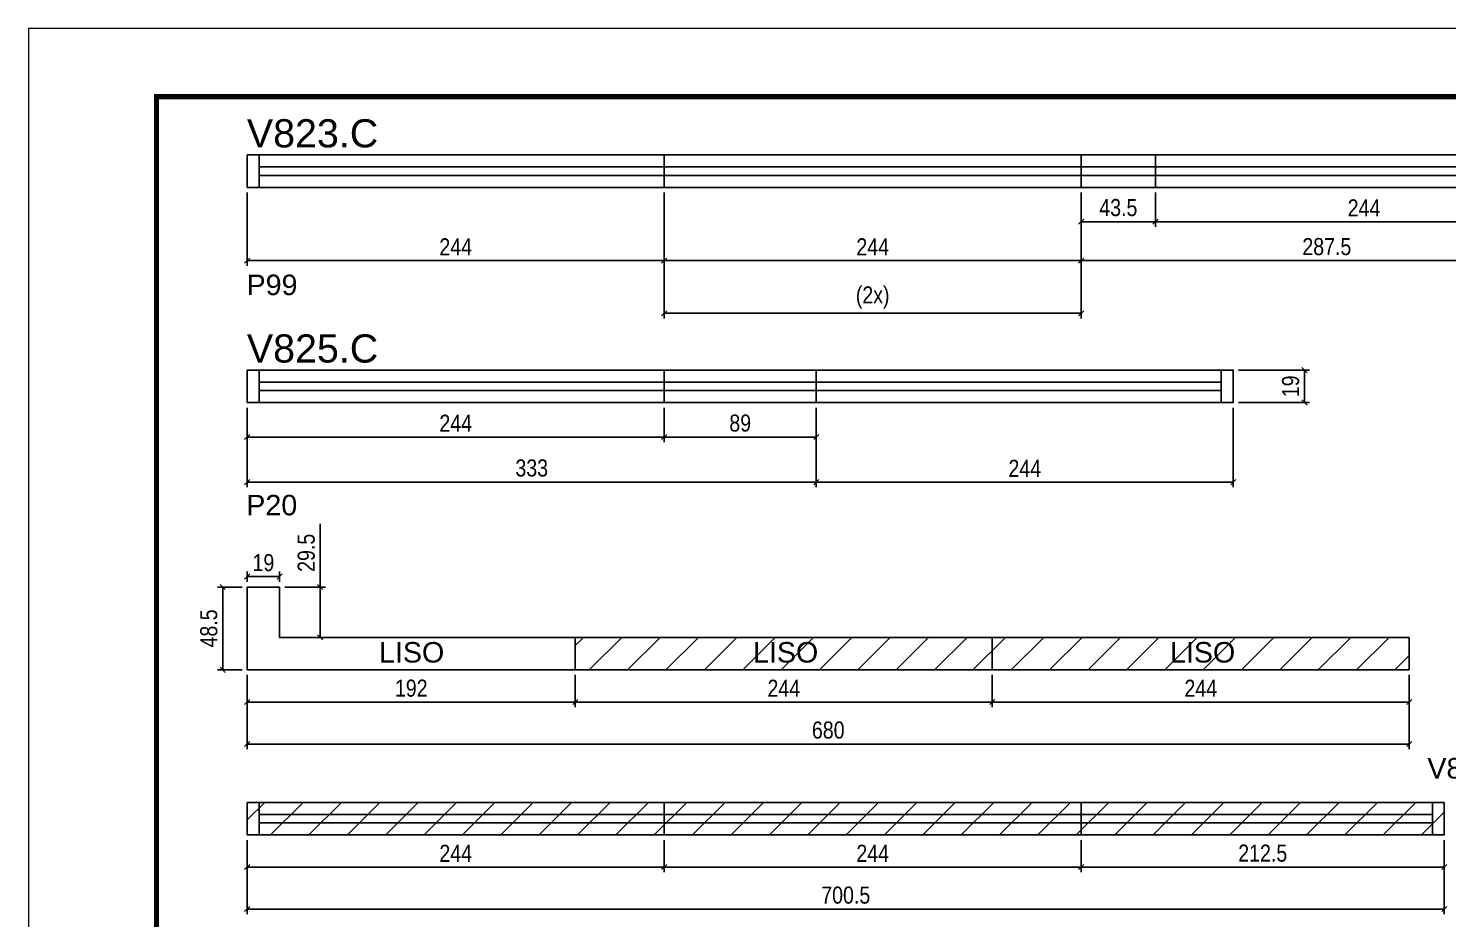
# Model space of a CAD drawing. Extents: x 1959 to 8212, y 239 to 4735.
# Drawn here: x 1959 to 2789, y 1917 to 2438 of the extents above; entities that cross this region are included whole.
import ezdxf

# ---------------------------------------------------------------- set-up
doc = ezdxf.new("R2010")
doc.units = 0
doc.linetypes.add('DASHED', pattern=[0.75, 0.5, -0.25])
for name, color, linetype in [('5', 5, 'Continuous'), ('COTA', 241, 'Continuous'), ('NOMENCLATURA', 7, 'Continuous'), ('Painéis', 200, 'Continuous'), ('SARR_2.2x7', 40, 'Continuous')]:
    doc.layers.add(name, color=color, linetype=linetype)
for name, color, linetype, lineweight in [('Folhas', 255, 'Continuous', 9), ('REAPROVEITAMENTO', 251, 'Continuous', 9), ('SARRAFO DE PRESSAO', 251, 'DASHED', 9)]:
    doc.layers.add(name, color=color, linetype=linetype, lineweight=lineweight)
doc.styles.add('COTA TECNICA', font='techl___.ttf', dxfattribs={"height": 10})
doc.styles.add('COTA TECNICA-50', font='techl___.ttf', dxfattribs={"height": 10})
doc.styles.get("Standard").update_dxf_attribs({"font": 'arial.ttf'})
doc.dimstyles.new('COTA PAINEL-50', dxfattribs={"dimtxt": 10, "dimasz": 3, "dimexe": 3, "dimexo": 3, "dimgap": 3, "dimtad": 1, "dimdec": 1, "dimzin": 12, "dimdsep": 46, "dimtxsty": 'COTA TECNICA-50', "dimblk1": 'OBLIQUE', "dimblk2": 'OBLIQUE', "dimsah": 1, "dimcen": 0.9, "dimclrd": 4, "dimclre": 4, "dimclrt": 240, "dimadec": 1, "dimazin": 3, "dimtfac": 1, "dimtdec": 1, "dimtmove": 0, "dimatfit": 3, "dimfxl": 1, "dimtolj": 1, "dimtzin": 12, "dimarcsym": 0})
doc.dimstyles.new('PAINEL', dxfattribs={"dimtxt": 10, "dimasz": 3, "dimexe": 3, "dimexo": 3, "dimgap": 3, "dimtad": 1, "dimdec": 1, "dimzin": 12, "dimdsep": 46, "dimtxsty": 'COTA TECNICA', "dimblk1": 'OBLIQUE', "dimblk2": 'OBLIQUE', "dimsah": 1, "dimcen": 0.9, "dimclrd": 4, "dimclre": 4, "dimclrt": 240, "dimadec": 1, "dimazin": 3, "dimtfac": 1, "dimtdec": 1, "dimtmove": 0, "dimatfit": 3, "dimfxl": 1, "dimtolj": 1, "dimtzin": 12, "dimarcsym": 0})

# ---------------------------------------------------------------- blocks, each defined once
blk = doc.blocks.new('9999999999')
at = {"layer": 'Folhas'}
blk.add_lwpolyline([(98138.98, 34190.21), (99623.98, 34190.21), (99623.98, 35240.21), (98138.98, 35240.21)], close=True, dxfattribs=at)
at = {"layer": 'Folhas', "color": 30, "const_width": 3}
blk.add_lwpolyline([(98213.98, 34230.21), (99583.98, 34230.21), (99583.98, 35200.21), (98213.98, 35200.21)], close=True, dxfattribs=at)
blk = doc.blocks.new('_Oblique')
at = {"color": 0, "linetype": 'ByBlock', "lineweight": -2}
blk.add_line((-0.5, -0.5), (0.5, 0.5), dxfattribs=at)
blk = doc.blocks.new('*D1058')
at = {"layer": 'COTA', "color": 4, "linetype": 'ByBlock', "lineweight": -2, "transparency": 16777216}
for p, q in [((2086.8, 2341.94), (2086.8, 2299.08)), ((2330.8, 2341.94), (2330.8, 2299.08)), ((2086.8, 2302.08), (2330.8, 2302.08))]:
    blk.add_line(p, q, dxfattribs=at)
at = {"layer": 'Defpoints', "color": 0, "linetype": 'ByBlock', "transparency": 16777216}
for p in [(2086.8, 2344.94), (2330.8, 2344.94), (2330.8, 2302.08)]:
    blk.add_point(p, dxfattribs=at)
at = {"layer": 'COTA', "color": 4, "linetype": 'ByBlock', "lineweight": -2, "transparency": 16777216, "xscale": 3, "yscale": 3, "zscale": 3, "rotation": 180}
blk.add_blockref('_Oblique', (2086.8, 2302.08), dxfattribs=at)
at = {"layer": 'COTA', "color": 4, "linetype": 'ByBlock', "lineweight": -2, "transparency": 16777216, "xscale": 3, "yscale": 3, "zscale": 3}
blk.add_blockref('_Oblique', (2330.8, 2302.08), dxfattribs=at)
at = {"layer": 'COTA', "color": 240, "linetype": 'ByBlock', "transparency": 16777216, "insert": (2208.8, 2310.15), "char_height": 10, "attachment_point": 5, "style": 'COTA TECNICA-50'}
blk.add_mtext('\\A1;244', dxfattribs=at)
blk = doc.blocks.new('*D1059')
at = {"layer": 'COTA', "color": 4, "linetype": 'ByBlock', "lineweight": -2, "transparency": 16777216}
for p, q in [((2330.8, 2341.94), (2330.8, 2299.08)), ((2574.8, 2341.94), (2574.8, 2299.08)), ((2330.8, 2302.08), (2574.8, 2302.08))]:
    blk.add_line(p, q, dxfattribs=at)
at = {"layer": 'Defpoints', "color": 0, "linetype": 'ByBlock', "transparency": 16777216}
for p in [(2330.8, 2344.94), (2574.8, 2344.94), (2574.8, 2302.08)]:
    blk.add_point(p, dxfattribs=at)
at = {"layer": 'COTA', "color": 4, "linetype": 'ByBlock', "lineweight": -2, "transparency": 16777216, "xscale": 3, "yscale": 3, "zscale": 3, "rotation": 180}
blk.add_blockref('_Oblique', (2330.8, 2302.08), dxfattribs=at)
at = {"layer": 'COTA', "color": 4, "linetype": 'ByBlock', "lineweight": -2, "transparency": 16777216, "xscale": 3, "yscale": 3, "zscale": 3}
blk.add_blockref('_Oblique', (2574.8, 2302.08), dxfattribs=at)
at = {"layer": 'COTA', "color": 240, "linetype": 'ByBlock', "transparency": 16777216, "insert": (2452.8, 2310.15), "char_height": 10, "attachment_point": 5, "style": 'COTA TECNICA-50'}
blk.add_mtext('\\A1;244', dxfattribs=at)
blk = doc.blocks.new('*D1061')
at = {"layer": 'COTA', "color": 4, "lineweight": -2, "transparency": 16777216}
for p, q in [((2574.8, 2341.94), (2574.8, 2299.08)), ((2862.3, 2341.94), (2862.3, 2299.08)), ((2574.8, 2302.08), (2862.3, 2302.08))]:
    blk.add_line(p, q, dxfattribs=at)
at = {"layer": 'Defpoints', "color": 0, "transparency": 16777216}
for p in [(2574.8, 2344.94), (2862.3, 2344.94), (2862.3, 2302.08)]:
    blk.add_point(p, dxfattribs=at)
at = {"layer": 'COTA', "color": 4, "lineweight": -2, "transparency": 16777216, "xscale": 3, "yscale": 3, "zscale": 3, "rotation": 180}
blk.add_blockref('_Oblique', (2574.8, 2302.08), dxfattribs=at)
at = {"layer": 'COTA', "color": 4, "lineweight": -2, "transparency": 16777216, "xscale": 3, "yscale": 3, "zscale": 3}
blk.add_blockref('_Oblique', (2862.3, 2302.08), dxfattribs=at)
at = {"layer": 'COTA', "color": 240, "transparency": 16777216, "insert": (2718.55, 2310.21), "char_height": 10, "attachment_point": 5, "style": 'COTA TECNICA'}
blk.add_mtext('\\A1;287.5', dxfattribs=at)
blk = doc.blocks.new('*D1063')
at = {"layer": 'COTA', "color": 4, "lineweight": -2, "transparency": 16777216}
for p, q in [((2574.8, 2341.94), (2574.8, 2321.86)), ((2618.3, 2341.94), (2618.3, 2321.86)), ((2574.8, 2324.86), (2618.3, 2324.86))]:
    blk.add_line(p, q, dxfattribs=at)
at = {"layer": 'Defpoints', "color": 0, "transparency": 16777216}
for p in [(2574.8, 2344.94), (2618.3, 2344.94), (2618.3, 2324.86)]:
    blk.add_point(p, dxfattribs=at)
at = {"layer": 'COTA', "color": 4, "lineweight": -2, "transparency": 16777216, "xscale": 3, "yscale": 3, "zscale": 3, "rotation": 180}
blk.add_blockref('_Oblique', (2574.8, 2324.86), dxfattribs=at)
at = {"layer": 'COTA', "color": 4, "lineweight": -2, "transparency": 16777216, "xscale": 3, "yscale": 3, "zscale": 3}
blk.add_blockref('_Oblique', (2618.3, 2324.86), dxfattribs=at)
at = {"layer": 'COTA', "color": 240, "transparency": 16777216, "insert": (2596.55, 2333.08), "char_height": 10, "attachment_point": 5, "style": 'COTA TECNICA'}
blk.add_mtext('\\A1;43.5', dxfattribs=at)
blk = doc.blocks.new('*D1064')
at = {"layer": 'COTA', "color": 4, "lineweight": -2, "transparency": 16777216}
for p, q in [((2618.3, 2341.94), (2618.3, 2321.86)), ((2862.3, 2341.94), (2862.3, 2321.86)), ((2618.3, 2324.86), (2862.3, 2324.86))]:
    blk.add_line(p, q, dxfattribs=at)
at = {"layer": 'Defpoints', "color": 0, "transparency": 16777216}
for p in [(2618.3, 2344.94), (2862.3, 2344.94), (2862.3, 2324.86)]:
    blk.add_point(p, dxfattribs=at)
at = {"layer": 'COTA', "color": 4, "lineweight": -2, "transparency": 16777216, "xscale": 3, "yscale": 3, "zscale": 3, "rotation": 180}
blk.add_blockref('_Oblique', (2618.3, 2324.86), dxfattribs=at)
at = {"layer": 'COTA', "color": 4, "lineweight": -2, "transparency": 16777216, "xscale": 3, "yscale": 3, "zscale": 3}
blk.add_blockref('_Oblique', (2862.3, 2324.86), dxfattribs=at)
at = {"layer": 'COTA', "color": 240, "transparency": 16777216, "insert": (2740.3, 2332.94), "char_height": 10, "attachment_point": 5, "style": 'COTA TECNICA'}
blk.add_mtext('\\A1;244', dxfattribs=at)
blk = doc.blocks.new('*D1065')
at = {"layer": 'COTA', "color": 4, "lineweight": -2, "transparency": 16777216}
for p, q in [((2330.8, 2341.94), (2330.8, 2268.26)), ((2574.8, 2341.94), (2574.8, 2268.26)), ((2330.8, 2271.26), (2574.8, 2271.26))]:
    blk.add_line(p, q, dxfattribs=at)
at = {"layer": 'Defpoints', "color": 0, "transparency": 16777216}
for p in [(2330.8, 2344.94), (2574.8, 2344.94), (2574.8, 2271.26)]:
    blk.add_point(p, dxfattribs=at)
at = {"layer": 'COTA', "color": 4, "lineweight": -2, "transparency": 16777216, "xscale": 3, "yscale": 3, "zscale": 3, "rotation": 180}
blk.add_blockref('_Oblique', (2330.8, 2271.26), dxfattribs=at)
at = {"layer": 'COTA', "color": 4, "lineweight": -2, "transparency": 16777216, "xscale": 3, "yscale": 3, "zscale": 3}
blk.add_blockref('_Oblique', (2574.8, 2271.26), dxfattribs=at)
at = {"layer": 'COTA', "color": 240, "transparency": 16777216, "insert": (2452.8, 2280.48), "char_height": 10, "attachment_point": 5, "style": 'COTA TECNICA'}
blk.add_mtext('\\A1;(2x)', dxfattribs=at)
blk = doc.blocks.new('*D1071')
at = {"layer": 'COTA', "color": 4, "lineweight": -2, "transparency": 16777216}
for p, q in [((2086.8, 2059.44), (2086.8, 2016.01)), ((2766.8, 2059.44), (2766.8, 2016.01)), ((2086.8, 2019.01), (2766.8, 2019.01))]:
    blk.add_line(p, q, dxfattribs=at)
at = {"layer": 'Defpoints', "color": 0, "transparency": 16777216}
for p in [(2086.8, 2062.44), (2766.8, 2062.44), (2766.8, 2019.01)]:
    blk.add_point(p, dxfattribs=at)
at = {"layer": 'COTA', "color": 4, "lineweight": -2, "transparency": 16777216, "xscale": 3, "yscale": 3, "zscale": 3, "rotation": 180}
blk.add_blockref('_Oblique', (2086.8, 2019.01), dxfattribs=at)
at = {"layer": 'COTA', "color": 4, "lineweight": -2, "transparency": 16777216, "xscale": 3, "yscale": 3, "zscale": 3}
blk.add_blockref('_Oblique', (2766.8, 2019.01), dxfattribs=at)
at = {"layer": 'COTA', "color": 240, "transparency": 16777216, "insert": (2426.8, 2027.14), "char_height": 10, "attachment_point": 5, "style": 'COTA TECNICA'}
blk.add_mtext('\\A1;680', dxfattribs=at)
blk = doc.blocks.new('*D1075')
at = {"layer": 'COTA', "color": 4, "lineweight": -2, "transparency": 16777216}
for p, q in [((2086.8, 2059.44), (2086.8, 2040.59)), ((2278.8, 2059.44), (2278.8, 2040.59)), ((2086.8, 2043.59), (2278.8, 2043.59))]:
    blk.add_line(p, q, dxfattribs=at)
at = {"layer": 'Defpoints', "color": 0, "transparency": 16777216}
for p in [(2086.8, 2062.44), (2278.8, 2062.44), (2278.8, 2043.59)]:
    blk.add_point(p, dxfattribs=at)
at = {"layer": 'COTA', "color": 4, "lineweight": -2, "transparency": 16777216, "xscale": 3, "yscale": 3, "zscale": 3, "rotation": 180}
blk.add_blockref('_Oblique', (2086.8, 2043.59), dxfattribs=at)
at = {"layer": 'COTA', "color": 4, "lineweight": -2, "transparency": 16777216, "xscale": 3, "yscale": 3, "zscale": 3}
blk.add_blockref('_Oblique', (2278.8, 2043.59), dxfattribs=at)
at = {"layer": 'COTA', "color": 240, "transparency": 16777216, "insert": (2182.8, 2051.68), "char_height": 10, "attachment_point": 5, "style": 'COTA TECNICA'}
blk.add_mtext('\\A1;192', dxfattribs=at)
blk = doc.blocks.new('*D1076')
at = {"layer": 'COTA', "color": 4, "lineweight": -2, "transparency": 16777216}
for p, q in [((2278.8, 2059.44), (2278.8, 2040.59)), ((2522.8, 2059.44), (2522.8, 2040.59)), ((2278.8, 2043.59), (2522.8, 2043.59))]:
    blk.add_line(p, q, dxfattribs=at)
at = {"layer": 'Defpoints', "color": 0, "transparency": 16777216}
for p in [(2278.8, 2062.44), (2522.8, 2062.44), (2522.8, 2043.59)]:
    blk.add_point(p, dxfattribs=at)
at = {"layer": 'COTA', "color": 4, "lineweight": -2, "transparency": 16777216, "xscale": 3, "yscale": 3, "zscale": 3, "rotation": 180}
blk.add_blockref('_Oblique', (2278.8, 2043.59), dxfattribs=at)
at = {"layer": 'COTA', "color": 4, "lineweight": -2, "transparency": 16777216, "xscale": 3, "yscale": 3, "zscale": 3}
blk.add_blockref('_Oblique', (2522.8, 2043.59), dxfattribs=at)
at = {"layer": 'COTA', "color": 240, "transparency": 16777216, "insert": (2400.8, 2051.67), "char_height": 10, "attachment_point": 5, "style": 'COTA TECNICA'}
blk.add_mtext('\\A1;244', dxfattribs=at)
blk = doc.blocks.new('*D1077')
at = {"layer": 'COTA', "color": 4, "lineweight": -2, "transparency": 16777216}
for p, q in [((2522.8, 2059.44), (2522.8, 2040.59)), ((2766.8, 2059.44), (2766.8, 2040.59)), ((2522.8, 2043.59), (2766.8, 2043.59))]:
    blk.add_line(p, q, dxfattribs=at)
at = {"layer": 'Defpoints', "color": 0, "transparency": 16777216}
for p in [(2522.8, 2062.44), (2766.8, 2062.44), (2766.8, 2043.59)]:
    blk.add_point(p, dxfattribs=at)
at = {"layer": 'COTA', "color": 4, "lineweight": -2, "transparency": 16777216, "xscale": 3, "yscale": 3, "zscale": 3, "rotation": 180}
blk.add_blockref('_Oblique', (2522.8, 2043.59), dxfattribs=at)
at = {"layer": 'COTA', "color": 4, "lineweight": -2, "transparency": 16777216, "xscale": 3, "yscale": 3, "zscale": 3}
blk.add_blockref('_Oblique', (2766.8, 2043.59), dxfattribs=at)
at = {"layer": 'COTA', "color": 240, "transparency": 16777216, "insert": (2644.8, 2051.67), "char_height": 10, "attachment_point": 5, "style": 'COTA TECNICA'}
blk.add_mtext('\\A1;244', dxfattribs=at)
blk = doc.blocks.new('*D1082')
at = {"layer": 'COTA', "color": 4, "lineweight": -2, "transparency": 16777216}
for p, q in [((2083.8, 2110.94), (2069.49, 2110.94)), ((2072.49, 2110.94), (2072.49, 2062.44)), ((2083.8, 2062.44), (2069.49, 2062.44))]:
    blk.add_line(p, q, dxfattribs=at)
at = {"layer": 'Defpoints', "color": 0, "transparency": 16777216}
for p in [(2086.8, 2110.94), (2072.49, 2062.44), (2086.8, 2062.44)]:
    blk.add_point(p, dxfattribs=at)
at = {"layer": 'COTA', "color": 4, "lineweight": -2, "transparency": 16777216, "xscale": 3, "yscale": 3, "zscale": 3}
for p, rotation in [((2072.49, 2110.94), 90), ((2072.49, 2062.44), 270)]:
    blk.add_blockref('_Oblique', p, dxfattribs=dict(at, rotation=rotation))
at = {"layer": 'COTA', "color": 240, "transparency": 16777216, "insert": (2064.36, 2086.69), "char_height": 10, "attachment_point": 5, "rotation": 90, "style": 'COTA TECNICA'}
blk.add_mtext('\\A1;48.5', dxfattribs=at)
blk = doc.blocks.new('*D1083')
at = {"layer": 'COTA', "color": 4, "lineweight": -2, "transparency": 16777216}
for p, q in [((2129.53, 2110.94), (2129.53, 2148.02)), ((2108.8, 2110.94), (2132.53, 2110.94)), ((2129.53, 2081.44), (2129.53, 2110.94)), ((2108.8, 2081.44), (2132.53, 2081.44))]:
    blk.add_line(p, q, dxfattribs=at)
at = {"layer": 'Defpoints', "color": 0, "transparency": 16777216}
for p in [(2105.8, 2110.94), (2129.53, 2110.94), (2105.8, 2081.44)]:
    blk.add_point(p, dxfattribs=at)
at = {"layer": 'COTA', "color": 4, "lineweight": -2, "transparency": 16777216, "xscale": 3, "yscale": 3, "zscale": 3}
for p, rotation in [((2129.53, 2110.94), 90), ((2129.53, 2081.44), 270)]:
    blk.add_blockref('_Oblique', p, dxfattribs=dict(at, rotation=rotation))
at = {"layer": 'COTA', "color": 240, "transparency": 16777216, "insert": (2121.39, 2130.98), "char_height": 10, "attachment_point": 5, "rotation": 90, "style": 'COTA TECNICA'}
blk.add_mtext('\\A1;29.5', dxfattribs=at)
blk = doc.blocks.new('*D1084')
at = {"layer": 'COTA', "color": 4, "lineweight": -2, "transparency": 16777216}
for p, q in [((2086.8, 2113.94), (2086.8, 2120.09)), ((2105.8, 2113.94), (2105.8, 2120.09)), ((2086.8, 2117.09), (2105.8, 2117.09))]:
    blk.add_line(p, q, dxfattribs=at)
at = {"layer": 'Defpoints', "color": 0, "transparency": 16777216}
for p in [(2086.8, 2110.94), (2105.8, 2117.09), (2105.8, 2110.94)]:
    blk.add_point(p, dxfattribs=at)
at = {"layer": 'COTA', "color": 4, "lineweight": -2, "transparency": 16777216, "xscale": 3, "yscale": 3, "zscale": 3, "rotation": 180}
blk.add_blockref('_Oblique', (2086.8, 2117.09), dxfattribs=at)
at = {"layer": 'COTA', "color": 4, "lineweight": -2, "transparency": 16777216, "xscale": 3, "yscale": 3, "zscale": 3}
blk.add_blockref('_Oblique', (2105.8, 2117.09), dxfattribs=at)
at = {"layer": 'COTA', "color": 240, "transparency": 16777216, "insert": (2096.3, 2125.17), "char_height": 10, "attachment_point": 5, "style": 'COTA TECNICA'}
blk.add_mtext('\\A1;19', dxfattribs=at)
blk = doc.blocks.new('*D1085')
at = {"layer": 'COTA', "color": 4, "linetype": 'ByBlock', "lineweight": -2, "transparency": 16777216}
for p, q in [((2086.8, 1962.8), (2086.8, 1943.96)), ((2330.8, 1962.8), (2330.8, 1943.96)), ((2086.8, 1946.96), (2330.8, 1946.96))]:
    blk.add_line(p, q, dxfattribs=at)
at = {"layer": 'Defpoints', "color": 0, "linetype": 'ByBlock', "transparency": 16777216}
for p in [(2086.8, 1965.8), (2330.8, 1965.8), (2330.8, 1946.96)]:
    blk.add_point(p, dxfattribs=at)
at = {"layer": 'COTA', "color": 4, "linetype": 'ByBlock', "lineweight": -2, "transparency": 16777216, "xscale": 3, "yscale": 3, "zscale": 3, "rotation": 180}
blk.add_blockref('_Oblique', (2086.8, 1946.96), dxfattribs=at)
at = {"layer": 'COTA', "color": 4, "linetype": 'ByBlock', "lineweight": -2, "transparency": 16777216, "xscale": 3, "yscale": 3, "zscale": 3}
blk.add_blockref('_Oblique', (2330.8, 1946.96), dxfattribs=at)
at = {"layer": 'COTA', "color": 240, "linetype": 'ByBlock', "transparency": 16777216, "insert": (2208.8, 1955.03), "char_height": 10, "attachment_point": 5, "style": 'COTA TECNICA-50'}
blk.add_mtext('\\A1;244', dxfattribs=at)
blk = doc.blocks.new('*D1086')
at = {"layer": 'COTA', "color": 4, "linetype": 'ByBlock', "lineweight": -2, "transparency": 16777216}
for p, q in [((2330.8, 1962.8), (2330.8, 1943.96)), ((2574.8, 1962.8), (2574.8, 1943.96)), ((2330.8, 1946.96), (2574.8, 1946.96))]:
    blk.add_line(p, q, dxfattribs=at)
at = {"layer": 'Defpoints', "color": 0, "linetype": 'ByBlock', "transparency": 16777216}
for p in [(2330.8, 1965.8), (2574.8, 1965.8), (2574.8, 1946.96)]:
    blk.add_point(p, dxfattribs=at)
at = {"layer": 'COTA', "color": 4, "linetype": 'ByBlock', "lineweight": -2, "transparency": 16777216, "xscale": 3, "yscale": 3, "zscale": 3, "rotation": 180}
blk.add_blockref('_Oblique', (2330.8, 1946.96), dxfattribs=at)
at = {"layer": 'COTA', "color": 4, "linetype": 'ByBlock', "lineweight": -2, "transparency": 16777216, "xscale": 3, "yscale": 3, "zscale": 3}
blk.add_blockref('_Oblique', (2574.8, 1946.96), dxfattribs=at)
at = {"layer": 'COTA', "color": 240, "linetype": 'ByBlock', "transparency": 16777216, "insert": (2452.8, 1955.03), "char_height": 10, "attachment_point": 5, "style": 'COTA TECNICA-50'}
blk.add_mtext('\\A1;244', dxfattribs=at)
blk = doc.blocks.new('*D1087')
at = {"layer": 'COTA', "color": 4, "lineweight": -2, "transparency": 16777216}
for p, q in [((2086.8, 1962.8), (2086.8, 1919.38)), ((2787.3, 1962.8), (2787.3, 1919.38)), ((2086.8, 1922.38), (2787.3, 1922.38))]:
    blk.add_line(p, q, dxfattribs=at)
at = {"layer": 'Defpoints', "color": 0, "transparency": 16777216}
for p in [(2086.8, 1965.8), (2787.3, 1965.8), (2787.3, 1922.38)]:
    blk.add_point(p, dxfattribs=at)
at = {"layer": 'COTA', "color": 4, "lineweight": -2, "transparency": 16777216, "xscale": 3, "yscale": 3, "zscale": 3, "rotation": 180}
blk.add_blockref('_Oblique', (2086.8, 1922.38), dxfattribs=at)
at = {"layer": 'COTA', "color": 4, "lineweight": -2, "transparency": 16777216, "xscale": 3, "yscale": 3, "zscale": 3}
blk.add_blockref('_Oblique', (2787.3, 1922.38), dxfattribs=at)
at = {"layer": 'COTA', "color": 240, "transparency": 16777216, "insert": (2437.05, 1930.49), "char_height": 10, "attachment_point": 5, "style": 'COTA TECNICA'}
blk.add_mtext('\\A1;700.5', dxfattribs=at)
blk = doc.blocks.new('*D1088')
at = {"layer": 'COTA', "color": 4, "lineweight": -2, "transparency": 16777216}
for p, q in [((2574.8, 1962.8), (2574.8, 1943.96)), ((2787.3, 1962.8), (2787.3, 1943.96)), ((2574.8, 1946.96), (2787.3, 1946.96))]:
    blk.add_line(p, q, dxfattribs=at)
at = {"layer": 'Defpoints', "color": 0, "transparency": 16777216}
for p in [(2574.8, 1965.8), (2787.3, 1965.8), (2787.3, 1946.96)]:
    blk.add_point(p, dxfattribs=at)
at = {"layer": 'COTA', "color": 4, "lineweight": -2, "transparency": 16777216, "xscale": 3, "yscale": 3, "zscale": 3, "rotation": 180}
blk.add_blockref('_Oblique', (2574.8, 1946.96), dxfattribs=at)
at = {"layer": 'COTA', "color": 4, "lineweight": -2, "transparency": 16777216, "xscale": 3, "yscale": 3, "zscale": 3}
blk.add_blockref('_Oblique', (2787.3, 1946.96), dxfattribs=at)
at = {"layer": 'COTA', "color": 240, "transparency": 16777216, "insert": (2681.05, 1955.07), "char_height": 10, "attachment_point": 5, "style": 'COTA TECNICA'}
blk.add_mtext('\\A1;212.5', dxfattribs=at)
blk = doc.blocks.new('*D1098')
at = {"layer": 'COTA', "color": 4, "linetype": 'ByBlock', "lineweight": -2, "transparency": 16777216}
for p, q in [((2086.8, 2215.96), (2086.8, 2169.38)), ((2419.8, 2215.96), (2419.8, 2169.38)), ((2086.8, 2172.38), (2419.8, 2172.38))]:
    blk.add_line(p, q, dxfattribs=at)
at = {"layer": 'Defpoints', "color": 0, "linetype": 'ByBlock', "transparency": 16777216}
for p in [(2086.8, 2218.96), (2419.8, 2218.96), (2419.8, 2172.38)]:
    blk.add_point(p, dxfattribs=at)
at = {"layer": 'COTA', "color": 4, "linetype": 'ByBlock', "lineweight": -2, "transparency": 16777216, "xscale": 3, "yscale": 3, "zscale": 3, "rotation": 180}
blk.add_blockref('_Oblique', (2086.8, 2172.38), dxfattribs=at)
at = {"layer": 'COTA', "color": 4, "linetype": 'ByBlock', "lineweight": -2, "transparency": 16777216, "xscale": 3, "yscale": 3, "zscale": 3}
blk.add_blockref('_Oblique', (2419.8, 2172.38), dxfattribs=at)
at = {"layer": 'COTA', "color": 240, "linetype": 'ByBlock', "transparency": 16777216, "insert": (2253.3, 2180.6), "char_height": 10, "attachment_point": 5, "style": 'COTA TECNICA-50'}
blk.add_mtext('\\A1;333', dxfattribs=at)
blk = doc.blocks.new('*D1099')
at = {"layer": 'COTA', "color": 4, "linetype": 'ByBlock', "lineweight": -2, "transparency": 16777216}
for p, q in [((2419.8, 2215.96), (2419.8, 2169.38)), ((2663.8, 2215.96), (2663.8, 2169.38)), ((2419.8, 2172.38), (2663.8, 2172.38))]:
    blk.add_line(p, q, dxfattribs=at)
at = {"layer": 'Defpoints', "color": 0, "linetype": 'ByBlock', "transparency": 16777216}
for p in [(2419.8, 2218.96), (2663.8, 2218.96), (2663.8, 2172.38)]:
    blk.add_point(p, dxfattribs=at)
at = {"layer": 'COTA', "color": 4, "linetype": 'ByBlock', "lineweight": -2, "transparency": 16777216, "xscale": 3, "yscale": 3, "zscale": 3, "rotation": 180}
blk.add_blockref('_Oblique', (2419.8, 2172.38), dxfattribs=at)
at = {"layer": 'COTA', "color": 4, "linetype": 'ByBlock', "lineweight": -2, "transparency": 16777216, "xscale": 3, "yscale": 3, "zscale": 3}
blk.add_blockref('_Oblique', (2663.8, 2172.38), dxfattribs=at)
at = {"layer": 'COTA', "color": 240, "linetype": 'ByBlock', "transparency": 16777216, "insert": (2541.8, 2180.45), "char_height": 10, "attachment_point": 5, "style": 'COTA TECNICA-50'}
blk.add_mtext('\\A1;244', dxfattribs=at)
blk = doc.blocks.new('*D1100')
at = {"layer": 'COTA', "color": 4, "lineweight": -2, "transparency": 16777216}
for p, q in [((2086.8, 2215.96), (2086.8, 2195.79)), ((2330.8, 2215.96), (2330.8, 2195.79)), ((2086.8, 2198.79), (2330.8, 2198.79))]:
    blk.add_line(p, q, dxfattribs=at)
at = {"layer": 'Defpoints', "color": 0, "transparency": 16777216}
for p in [(2086.8, 2218.96), (2330.8, 2218.96), (2330.8, 2198.79)]:
    blk.add_point(p, dxfattribs=at)
at = {"layer": 'COTA', "color": 4, "lineweight": -2, "transparency": 16777216, "xscale": 3, "yscale": 3, "zscale": 3, "rotation": 180}
blk.add_blockref('_Oblique', (2086.8, 2198.79), dxfattribs=at)
at = {"layer": 'COTA', "color": 4, "lineweight": -2, "transparency": 16777216, "xscale": 3, "yscale": 3, "zscale": 3}
blk.add_blockref('_Oblique', (2330.8, 2198.79), dxfattribs=at)
at = {"layer": 'COTA', "color": 240, "transparency": 16777216, "insert": (2208.8, 2206.87), "char_height": 10, "attachment_point": 5, "style": 'COTA TECNICA'}
blk.add_mtext('\\A1;244', dxfattribs=at)
blk = doc.blocks.new('*D1101')
at = {"layer": 'COTA', "color": 4, "lineweight": -2, "transparency": 16777216}
for p, q in [((2330.8, 2215.96), (2330.8, 2195.79)), ((2419.8, 2215.96), (2419.8, 2195.79)), ((2330.8, 2198.79), (2419.8, 2198.79))]:
    blk.add_line(p, q, dxfattribs=at)
at = {"layer": 'Defpoints', "color": 0, "transparency": 16777216}
for p in [(2330.8, 2218.96), (2419.8, 2218.96), (2419.8, 2198.79)]:
    blk.add_point(p, dxfattribs=at)
at = {"layer": 'COTA', "color": 4, "lineweight": -2, "transparency": 16777216, "xscale": 3, "yscale": 3, "zscale": 3, "rotation": 180}
blk.add_blockref('_Oblique', (2330.8, 2198.79), dxfattribs=at)
at = {"layer": 'COTA', "color": 4, "lineweight": -2, "transparency": 16777216, "xscale": 3, "yscale": 3, "zscale": 3}
blk.add_blockref('_Oblique', (2419.8, 2198.79), dxfattribs=at)
at = {"layer": 'COTA', "color": 240, "transparency": 16777216, "insert": (2375.3, 2206.9), "char_height": 10, "attachment_point": 5, "style": 'COTA TECNICA'}
blk.add_mtext('\\A1;89', dxfattribs=at)
blk = doc.blocks.new('*D1102')
at = {"layer": 'COTA', "color": 4, "lineweight": -2, "transparency": 16777216}
for p, q in [((2666.8, 2237.96), (2708.48, 2237.96)), ((2705.48, 2237.96), (2705.48, 2218.96)), ((2666.8, 2218.96), (2708.48, 2218.96))]:
    blk.add_line(p, q, dxfattribs=at)
at = {"layer": 'Defpoints', "color": 0, "transparency": 16777216}
for p in [(2663.8, 2237.96), (2663.8, 2218.96), (2705.48, 2218.96)]:
    blk.add_point(p, dxfattribs=at)
at = {"layer": 'COTA', "color": 4, "lineweight": -2, "transparency": 16777216, "xscale": 3, "yscale": 3, "zscale": 3}
for p, rotation in [((2705.48, 2237.96), 90), ((2705.48, 2218.96), 270)]:
    blk.add_blockref('_Oblique', p, dxfattribs=dict(at, rotation=rotation))
at = {"layer": 'COTA', "color": 240, "transparency": 16777216, "insert": (2697.39, 2228.46), "char_height": 10, "attachment_point": 5, "rotation": 90, "style": 'COTA TECNICA'}
blk.add_mtext('\\A1;19', dxfattribs=at)

msp = doc.modelspace()

# ---------------------------------------------------------------- hatches: boundary and pattern name
at = {"layer": 'REAPROVEITAMENTO'}
h = msp.add_hatch(dxfattribs=at)
h.set_pattern_fill('ANSI31', color=256, scale=5, style=0)
h.paths.add_polyline_path([(2278.8, 2081.44), (2278.8, 2062.44), (2522.8, 2062.44), (2522.8, 2081.44)])
h.paths.add_polyline_path([(2522.8, 2081.44), (2522.8, 2062.44), (2766.8, 2062.44), (2766.8, 2081.44)])
h = msp.add_hatch(dxfattribs=at)
h.set_pattern_fill('ANSI31', color=256, scale=5, style=0)
h.paths.add_polyline_path([(2330.8, 1984.8), (2086.8, 1984.8), (2086.8, 1965.8), (2330.8, 1965.8)])
h.paths.add_polyline_path([(2574.8, 1984.8), (2330.8, 1984.8), (2330.8, 1965.8), (2574.8, 1965.8)])
h.paths.add_polyline_path([(2787.3, 1984.8), (2574.8, 1984.8), (2574.8, 1965.8), (2787.3, 1965.8)])
h.paths.add_polyline_path([(3076.91, 1984.8), (2832.91, 1984.8), (2832.91, 1965.8), (3076.91, 1965.8)])
h.paths.add_polyline_path([(3174.41, 1984.8), (3076.91, 1984.8), (3076.91, 1965.8), (3174.41, 1965.8)])

# ---------------------------------------------------------------- linework, layer by layer
at = {"layer": 'Painéis'}
for p, q in [((2330.8, 2363.94), (2862.3, 2363.94)), ((2330.8, 2344.94), (2330.8, 2363.94)), ((2574.8, 2344.94), (2574.8, 2363.94)), ((2618.3, 2363.94), (2618.3, 2344.94)), ((2862.3, 2344.94), (2330.8, 2344.94)), ((2086.8, 2110.94), (2086.8, 2062.44)), ((2105.8, 2110.94), (2086.8, 2110.94)), ((2105.8, 2081.44), (2105.8, 2110.94)), ((2766.8, 2081.44), (2105.8, 2081.44)), ((2278.8, 2081.44), (2278.8, 2062.44)), ((2522.8, 2081.44), (2522.8, 2062.44)), ((2766.8, 2062.44), (2766.8, 2081.44)), ((2086.8, 2062.44), (2766.8, 2062.44)), ((2330.8, 1984.8), (2787.3, 1984.8)), ((2330.8, 1965.8), (2330.8, 1984.8)), ((2574.8, 1965.8), (2574.8, 1984.8)), ((2787.3, 1984.8), (2787.3, 1965.8)), ((2787.3, 1965.8), (2330.8, 1965.8))]:
    msp.add_line(p, q, dxfattribs=at)
at = {"layer": 'Painéis', "linetype": 'ByBlock'}
for p, q in [((2330.8, 2218.96), (2330.8, 2237.96)), ((2419.8, 2218.96), (2419.8, 2237.96))]:
    msp.add_line(p, q, dxfattribs=at)
at = {"layer": 'Painéis'}
for points in [[(2330.8, 2344.94), (2086.8, 2344.94), (2086.8, 2363.94), (2330.8, 2363.94)], [(2330.8, 1965.8), (2086.8, 1965.8), (2086.8, 1984.8), (2330.8, 1984.8)]]:
    msp.add_lwpolyline(points, close=True, dxfattribs=at)
at = {"layer": 'Painéis', "linetype": 'ByBlock'}
msp.add_lwpolyline([(2086.8, 2237.96), (2663.8, 2237.96), (2663.8, 2218.96), (2086.8, 2218.96)], close=True, dxfattribs=at)
at = {"layer": 'SARR_2.2x7', "linetype": 'Continuous'}
for p, q in [((2093.8, 2363.94), (2093.8, 2344.94)), ((2330.8, 2356.94), (2093.8, 2356.94)), ((2093.8, 2351.94), (2330.8, 2351.94)), ((2574.8, 2356.94), (2330.8, 2356.94)), ((2330.8, 2351.94), (2574.8, 2351.94)), ((2855.3, 2356.94), (2574.8, 2356.94)), ((2574.8, 2351.94), (2855.3, 2351.94)), ((2093.8, 2237.96), (2093.8, 2218.96)), ((2656.8, 2237.96), (2656.8, 2218.96)), ((2419.8, 2230.96), (2093.8, 2230.96)), ((2093.8, 2225.96), (2419.8, 2225.96)), ((2656.8, 2230.96), (2419.8, 2230.96)), ((2419.8, 2225.96), (2656.8, 2225.96)), ((2093.8, 1984.8), (2093.8, 1965.8)), ((2780.3, 1984.8), (2780.3, 1965.8)), ((2330.8, 1977.8), (2093.8, 1977.8)), ((2574.8, 1977.8), (2330.8, 1977.8)), ((2780.3, 1977.8), (2574.8, 1977.8)), ((2093.8, 1972.8), (2330.8, 1972.8)), ((2330.8, 1972.8), (2574.8, 1972.8)), ((2574.8, 1972.8), (2780.3, 1972.8))]:
    msp.add_line(p, q, dxfattribs=at)

# ---------------------------------------------------------------- block references
at = {"layer": 'SARRAFO DE PRESSAO', "color": 6, "linetype": 'ByBlock'}
msp.add_blockref('9999999999', (-96180.21, -32802.14), dxfattribs=at)

# ---------------------------------------------------------------- texts
at = {"layer": '5', "linetype": 'Continuous'}
for s, p in [('P99', (2086.43, 2281.88)), ('P20', (2086.27, 2152.92)), ('LISO', (2163.92, 2066.72)), ('LISO', (2382.76, 2066.72)), ('LISO', (2626.76, 2066.72)), ('V869', (2777.36, 1998.81))]:
    msp.add_text(s, height=12, rotation=359.99996, dxfattribs=at).set_placement(p)
at = {"layer": 'NOMENCLATURA', "linetype": 'Continuous'}
for s, p in [('V823.C', (2086.6, 2368.37)), ('V825.C', (2086.6, 2242.39))]:
    msp.add_text(s, height=16.5, dxfattribs=at).set_placement(p)

# ---------------------------------------------------------------- dimensions: what is measured, and where the dimension line sits
at = {"layer": 'COTA', "color": 1, "linetype": 'ByBlock'}
for base, p1, p2, picture, middle in [((2330.8, 2302.08), (2086.8, 2344.94), (2330.8, 2344.94), '*D1058', (2208.8, 2310.15)), ((2574.8, 2302.08), (2330.8, 2344.94), (2574.8, 2344.94), '*D1059', (2452.8, 2310.15)), ((2419.8, 2172.38), (2086.8, 2218.96), (2419.8, 2218.96), '*D1098', (2253.3, 2180.6)), ((2663.8, 2172.38), (2419.8, 2218.96), (2663.8, 2218.96), '*D1099', (2541.8, 2180.45)), ((2330.8, 1946.96), (2086.8, 1965.8), (2330.8, 1965.8), '*D1085', (2208.8, 1955.03)), ((2574.8, 1946.96), (2330.8, 1965.8), (2574.8, 1965.8), '*D1086', (2452.8, 1955.03))]:
    dim = msp.add_linear_dim(base=base, p1=p1, p2=p2, dimstyle='COTA PAINEL-50', override={"dimarcsym": 1}, dxfattribs=at)
    dim.commit()
    dim.dimension.update_dxf_attribs({"geometry": picture, "text_midpoint": middle})
at = {"layer": 'COTA'}
dim = msp.add_linear_dim(base=(2574.8, 2271.26), p1=(2330.8, 2344.94), p2=(2574.8, 2344.94), text='(2x)', dimstyle='PAINEL', dxfattribs=at)
dim.commit()
dim.dimension.update_dxf_attribs({"geometry": '*D1065', "text_midpoint": (2452.8, 2280.48)})
for base, p1, p2, picture, middle in [((2862.3, 2302.08), (2574.8, 2344.94), (2862.3, 2344.94), '*D1061', (2718.55, 2310.21)), ((2618.3, 2324.86), (2574.8, 2344.94), (2618.3, 2344.94), '*D1063', (2596.55, 2333.08)), ((2330.8, 2198.79), (2086.8, 2218.96), (2330.8, 2218.96), '*D1100', (2208.8, 2206.87)), ((2105.8, 2117.09), (2086.8, 2110.94), (2105.8, 2110.94), '*D1084', (2096.3, 2125.17)), ((2766.8, 2019.01), (2086.8, 2062.44), (2766.8, 2062.44), '*D1071', (2426.8, 2027.14)), ((2278.8, 2043.59), (2086.8, 2062.44), (2278.8, 2062.44), '*D1075', (2182.8, 2051.68)), ((2522.8, 2043.59), (2278.8, 2062.44), (2522.8, 2062.44), '*D1076', (2400.8, 2051.67)), ((2787.3, 1922.38), (2086.8, 1965.8), (2787.3, 1965.8), '*D1087', (2437.05, 1930.49)), ((2787.3, 1946.96), (2574.8, 1965.8), (2787.3, 1965.8), '*D1088', (2681.05, 1955.07))]:
    dim = msp.add_linear_dim(base=base, p1=p1, p2=p2, dimstyle='PAINEL', dxfattribs=at)
    dim.commit()
    dim.dimension.update_dxf_attribs({"geometry": picture, "text_midpoint": middle})
for base, p1, p2, picture, middle in [((2862.3, 2324.86), (2618.3, 2344.94), (2862.3, 2344.94), '*D1064', (2740.3, 2332.94)), ((2419.8, 2198.79), (2330.8, 2218.96), (2419.8, 2218.96), '*D1101', (2375.3, 2206.9)), ((2766.8, 2043.59), (2522.8, 2062.44), (2766.8, 2062.44), '*D1077', (2644.8, 2051.67))]:
    dim = msp.add_linear_dim(base=base, p1=p1, p2=p2, dimstyle='PAINEL', override={"dimtmove": 1}, dxfattribs=at)
    dim.commit()
    dim.dimension.update_dxf_attribs({"geometry": picture, "text_midpoint": middle})
for base, p1, p2, picture, middle in [((2705.48, 2218.96), (2663.8, 2237.96), (2663.8, 2218.96), '*D1102', (2697.39, 2228.46)), ((2129.53, 2110.94), (2105.8, 2081.44), (2105.8, 2110.94), '*D1083', (2121.39, 2130.98)), ((2072.49, 2062.44), (2086.8, 2110.94), (2086.8, 2062.44), '*D1082', (2064.36, 2086.69))]:
    dim = msp.add_linear_dim(base=base, p1=p1, p2=p2, angle=90, dimstyle='PAINEL', dxfattribs=at)
    dim.commit()
    dim.dimension.update_dxf_attribs({"geometry": picture, "text_midpoint": middle})

doc.saveas('drawing.dxf')
